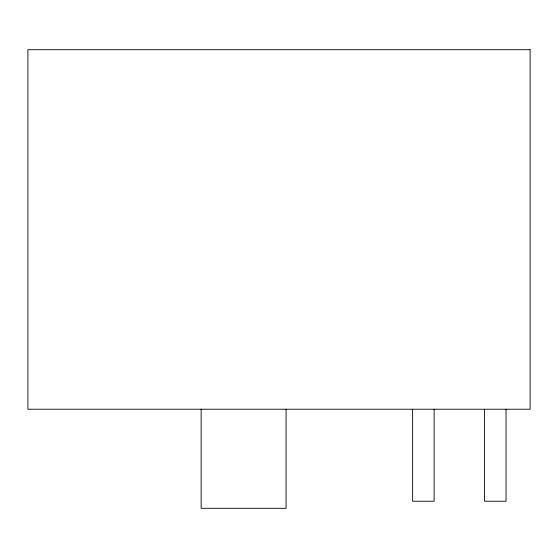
<?xml version="1.0" encoding="UTF-8"?>
<svg xmlns="http://www.w3.org/2000/svg" width="558" height="558" viewBox="0 0 558 558"><rect width="100%" height="100%" fill="white"/><g stroke="black" fill="none" stroke-linecap="round" stroke-linejoin="round"><path stroke-width="0.84" d="M506.036 409.223L506.036 501.224L484.525 501.224L484.525 409.223M434.131 409.223L434.131 501.224L412.62 501.224L412.62 409.223M286.08 409.223L286.08 508.303L201.152 508.303L201.152 409.223M530.1 49.697L27.9 49.697L27.9 409.223L530.1 409.223L530.1 49.697"/></g></svg>
